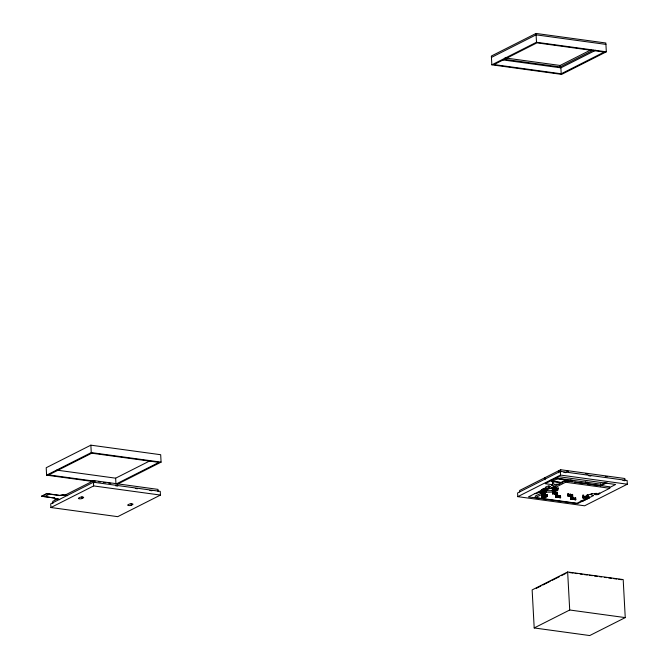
<?xml version="1.0" encoding="UTF-8"?>
<svg xmlns="http://www.w3.org/2000/svg" width="669" height="669" viewBox="0 0 669 669"><rect width="100%" height="100%" fill="white"/><g stroke="black" fill="none" stroke-linecap="round" stroke-linejoin="round"><path stroke-width="1" d="M592.048 493.446L591.647 493.663A5.486 1.597 -3.1 0 0 593.487 495.595L577.598 503.632L528.426 496.9L544.323 488.872A5.477 1.597 -3.1 0 0 551.457 488.203L553.506 487.166A5.477 1.597 -3.1 0 0 551.499 485.242L552.544 484.716L552.385 481.747M536.02 33.45L491.364 56.02L491.84 64.826L561.667 74.384L606.323 51.814L605.846 43.008L536.02 33.45L536.496 42.264L491.84 64.826M491.439 57.409L536.095 34.838L605.922 44.397M504.961 57.919L560.087 65.462L591.371 49.657M504.025 59.265L560.17 66.942L593.286 50.208M502.971 59.926L560.881 67.845L595.627 50.284M561.199 73.782L604.182 52.057L536.964 42.858L493.981 64.584L561.199 73.782L560.881 67.845M117.368 484.239L161.087 462.145L160.685 454.719L90.859 445.169L46.203 467.731L46.604 475.157L92.815 481.479M46.604 475.157L91.26 452.587L161.087 462.145M41.679 496.105L54.758 498.079L41.695 496.289L46.696 493.571L59.767 495.361L62.878 494.834L67.644 495.486M41.695 496.289L46.705 493.755L59.775 495.545L62.886 495.018L67.653 495.67M44.388 496.657L49.397 494.123M58.211 498.572L52.742 501.34L52.859 503.565M64.6 495.344L93.794 480.593L157.984 489.382L158.101 491.606M93.443 482.215L50.719 503.807L50.919 507.52L117.727 516.66L160.451 495.068L160.251 491.364L93.443 482.215L93.643 485.928L50.919 507.52M56.698 470.106L115.645 478.176L150.391 460.606M82.078 498.472L83.357 497.828A1.99 0.577 -3.1 0 0 82.747 497.059A1.99 0.577 -3.1 0 0 80.004 497.368L78.725 498.02A1.99 0.577 -3.1 0 0 79.327 498.79A1.99 0.577 -3.1 0 0 82.078 498.472L81.978 496.682M622.906 480.459L624.971 480.735L624.854 478.511L560.664 469.73L519.612 490.477L519.688 491.958M560.313 471.352L517.589 492.944L517.789 496.657L584.597 505.797L627.321 484.205L627.121 480.493L560.313 471.352L560.513 475.065L517.789 496.657M550.821 480.25L552.234 481.412L557.244 478.879L568.474 480.417L556.315 478.109M541.647 490.996L536.287 493.705L534.364 493.438M548.94 487.609L550.219 486.965A1.99 0.577 -3.1 0 0 549.617 486.196A1.99 0.577 -3.1 0 0 546.874 486.505L545.595 487.149A1.99 0.577 -3.1 0 0 546.197 487.918A1.99 0.577 -3.1 0 0 548.94 487.609L548.848 485.819M547.275 489.39L549.048 488.495M560.764 482.583L565.773 480.049M558.138 487.893A7.769 2.258 -3.1 0 1 546.924 490.603L535.25 496.064L535.325 497.552L547.008 492.091A7.769 2.258 -3.1 0 0 556.901 490.845A7.769 2.258 -3.1 0 0 555.621 487.952L554.618 487.801L554.534 486.321L565.539 480.76L609.643 486.789L609.727 488.278L598.73 493.831L597.459 493.689A7.769 2.258 -3.1 0 0 586.897 496.632M566.802 481.262L568.474 480.417M554.618 487.801L565.623 482.24L609.727 488.278M541.673 495.637L541.773 497.619L542.651 497.519L542.484 494.55M542.994 494.968L543.103 496.942L543.972 496.85L543.813 493.881M544.323 494.299L544.432 496.273L545.302 496.172L545.143 493.204M541.773 497.619L542.651 497.519M543.103 496.942L543.972 496.85M544.432 496.273L545.302 496.172M544.725 497.803L543.855 497.895L544.725 497.803L544.616 495.821M546.046 497.126L545.176 497.226L546.046 497.126L545.937 495.152M546.397 494.583L546.506 496.557L547.376 496.457L547.267 494.483M546.506 496.557L547.376 496.457M552.176 486.923L552.552 493.847L553.422 493.755L553.096 487.818M552.552 493.847L553.422 493.755M554.3 488.203L554.626 494.132L555.496 494.04L555.387 492.058M554.626 494.132L555.496 494.04M556.591 492.443L556.7 494.416L557.57 494.316L557.461 492.342M556.7 494.416L557.57 494.316M555.496 495.194L555.605 497.167L556.474 497.067L556.365 495.093M556.474 497.067L555.605 497.167M557.57 495.478L557.678 497.452L558.548 497.351L558.439 495.378M557.678 497.452L558.548 497.351M559.644 495.762L559.752 497.736L560.622 497.636L560.513 495.662M559.752 497.736L560.622 497.636M567.638 493.948L567.738 495.93L568.608 495.829L568.508 493.856M567.738 495.93L568.608 495.829M569.712 494.232L569.812 496.214L570.682 496.114L570.582 494.132M569.812 496.214L570.682 496.114M571.786 494.516L571.886 496.498L572.764 496.398L572.656 494.416M571.886 496.498L572.764 496.398M570.632 496.281L570.791 499.25L571.669 499.149L571.56 497.167M570.791 499.25L571.669 499.149M605.336 482.5L601.749 484.314L555.814 478.026M572.764 497.552L572.873 499.534L573.743 499.434L573.634 497.452M573.743 499.434L572.873 499.534M600.461 486.054L607.034 482.734M574.838 497.836L574.947 499.818L575.817 499.718L575.708 497.736M575.817 499.718L574.947 499.818M582.774 495.043L582.933 498.012L583.803 497.912L583.644 494.943M583.803 497.912L582.933 498.012M584.898 496.314L585.007 498.288L585.877 498.196L585.768 496.214M585.877 498.196L585.007 498.288M596.163 493.245L594.774 493.956A1.99 0.577 -3.1 0 0 595.46 494.659A1.99 0.577 -3.1 0 0 598.053 494.433L599.516 493.705A1.99 0.577 -3.1 0 0 599.115 492.969M587.365 495.687L588.202 496.055L588.277 497.544L576.979 503.247L535.325 497.552M586.788 498.413L589.431 497.084L589.473 497.82L582.423 501.382L580.399 501.106M586.922 495.612L587.081 498.572L587.951 498.48L587.733 494.516M609.191 487.743L615.631 484.481L558.991 476.738L545.193 483.712L552.544 484.716M567.646 571.978L532.139 589.924L534.197 627.948L589.732 635.55L625.247 617.604L623.19 579.58L567.646 571.978L569.712 610.003L534.197 627.948M536.27 588.36L540.928 586.011M542.793 585.066L550.244 581.302M552.109 580.358L559.56 576.594M561.425 575.649L566.083 573.291M131.358 505.22L132.646 504.577A1.99 0.577 -3.1 0 0 132.036 503.799A1.99 0.577 -3.1 0 0 129.293 504.117L127.904 504.819A1.99 0.577 -3.1 0 0 128.59 505.53A1.99 0.577 -3.1 0 0 131.183 505.296L131.266 503.431M536.496 42.264L606.323 51.814M566.484 471.076L568.533 471.361M585.885 473.736L587.926 474.012M605.278 476.387L607.327 476.663M563.883 472.381L565.957 472.665M588.737 475.784L590.811 476.06M560.513 475.065L627.321 484.205M567.354 481.203L570.264 481.605L570.164 479.748M574.805 482.224L585.45 483.679L585.35 481.822M553.163 481.354L560.747 482.399M551.306 480.643L552.226 481.412L562.562 482.826M552.285 487.383L558.506 488.236L557.185 488.905L550.963 488.052M587.407 496.799L589.431 497.084M587.449 497.544L589.473 497.82M587.081 498.572L587.616 498.648M538.353 492.367L541.422 492.785M95.282 481.279L48.745 474.915L91.728 453.189L158.946 462.388L115.963 484.105L115.645 478.176M98.385 481.705L100.45 481.989M103.553 482.408L105.627 482.692M108.721 483.118L110.795 483.403M115.653 485.794L117.727 486.079M135.33 488.487L137.396 488.771M149.823 490.469L151.896 490.753M93.643 485.928L160.451 495.068M59.666 499.517L54.9 498.865L59.675 499.701M569.98 572.631L573.032 573.049M575.064 573.325L577.096 573.609M580.148 574.027L582.181 574.303M584.221 574.579L587.265 574.997M589.305 575.273L592.358 575.691M594.39 575.967L597.442 576.385M599.474 576.67L601.506 576.946M604.559 577.364L606.591 577.64M608.623 577.916L611.675 578.334M613.716 578.618L616.759 579.036M618.8 579.312L621.852 579.73M569.712 610.003L625.247 617.604M554.534 486.321L555.538 486.463M557.235 478.879L556.257 478.26M587.449 497.176L588.277 497.544M54.749 497.895L54.908 499.049M600.545 483.904L600.645 485.761L587.089 483.904L586.989 482.048M587.206 494.45L587.424 498.405M585.241 496.139L585.35 498.121M560.087 65.462L560.17 66.942M583.167 495.854L583.268 497.836M582.381 500.646L582.423 501.382M575.173 497.669L575.281 499.643M573.099 497.385L573.208 499.358M571.794 479.966L571.895 481.822M572.313 494.592L572.421 496.574M572.12 494.349L572.229 496.323M571.217 497.343L571.326 499.325M571.025 497.1L571.134 499.074M570.239 494.307L570.348 496.289M570.047 494.065L570.155 496.038M568.165 494.023L568.274 496.005M567.973 493.781L568.081 495.754M565.539 480.76L565.623 482.24M560.664 469.73L560.781 471.954M560.179 495.829L560.288 497.811M558.674 470.8L558.782 472.774M559.986 495.587L560.095 497.569M558.105 495.545L558.205 497.527M557.913 495.303L558.021 497.284M557.126 492.509L557.227 494.491M556.717 488.311L556.825 490.293M556.934 492.267L557.043 494.249M556.374 488.487L556.483 490.461M555.839 495.018L555.947 497M555.186 487.743L555.278 490.076M554.835 488.27L554.944 490.252M555.053 492.225L555.153 494.207M554.643 488.027L554.961 493.965M553.857 488.42L553.965 490.394M552.761 487.985L553.079 493.923M552.569 487.743L552.887 493.68M546.949 488.546L547.05 490.528M546.924 494.65L547.033 496.632M546.414 488.47L546.523 490.452M546.74 494.408L546.841 496.39M546.08 488.646L546.33 491.991M545.57 488.228L545.728 491.197M544.875 477.775L544.976 479.757M545.603 495.319L545.712 497.301M545.093 489.139L545.193 491.121M545.411 495.077L545.519 497.059M544.875 488.261L545.034 491.23M544.85 494.366L544.959 496.348M544.39 489.181L544.767 496.105M543.997 488.362L544.215 492.317M544.273 495.997L544.382 497.97M544.081 495.746L544.19 497.728M543.546 488.93L543.705 491.899M543.529 495.035L543.638 497.017M543.011 488.855L543.445 496.774M542.676 489.031L542.885 492.986M542.216 489.599L542.383 492.568M542.199 495.712L542.308 497.686M541.689 489.532L542.116 497.443M541.346 489.7L541.564 493.655M93.794 480.593L93.911 482.817M90.859 445.169L91.26 452.587M554.936 486.973A4.85 1.413 -3.1 0 1 553.915 486.806M553.832 484.808A4.85 1.413 -3.1 0 1 559.677 484.272M552.443 482.541A4.85 1.413 -3.1 0 1 555.83 481.362M552.443 482.767A5.477 1.597 -3.1 0 1 553.873 483.846"/></g></svg>
